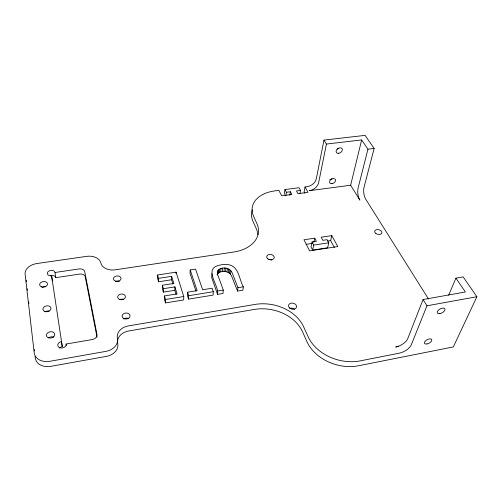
<?xml version="1.0" encoding="UTF-8"?>
<svg xmlns="http://www.w3.org/2000/svg" width="502" height="502" viewBox="0 0 502 502"><rect width="100%" height="100%" fill="white"/><g stroke="black" fill="none" stroke-linecap="round" stroke-linejoin="round"><path stroke-width="0.75" d="M171.653 276.32L171.59 279.752L158.557 281.791L158.55 278.353L171.653 276.32L173.855 283.448L162.372 285.262L162.359 288.694L163.363 292.139L174.834 290.3L174.909 286.874L163.382 288.713L163.363 292.139M174.909 286.874L177.08 293.896L164.455 295.935L164.436 299.361L165.465 302.919L183.657 299.939L183.776 296.519L176.064 272.147L157.578 274.996L157.584 278.434L158.557 281.791M165.465 302.919L165.497 299.499L164.455 295.935M176.033 273.521L176.064 272.147M190.189 269.969L197.142 290.652L187.566 292.195L187.422 295.615L188.557 299.136L213.068 295.113L213.337 291.706L212.101 288.23L202.645 289.761L195.56 269.141L190.189 269.969L190.038 273.395L195.968 291.11M188.557 299.136L188.702 295.716L187.566 292.195M217.523 271.645L217.24 275.052L217.943 270.591C221.947 265.891 230.939 267.66 232.539 273.854L237.948 287.696L237.559 291.091L242.905 290.212L243.319 286.818C239.41 280.041 239.341 269.725 231.692 265.633C227.632 263.826 223.013 264.29 218.809 265.313C203.166 269.128 219.499 285.688 217.554 294.373L222.976 293.482L223.296 290.081L217.567 274.287L217.391 272.875L217.943 270.591M217.661 273.998L218.376 273.119L218.665 269.706M218.376 273.119L219.387 272.417L219.681 269.003M219.387 272.417L220.692 271.883L220.993 268.476M220.692 271.883L222.292 271.526L222.599 268.112M222.292 271.526L224.03 271.369L224.344 267.955M237.559 291.091L231.441 275.654L229.539 273.22L225.624 271.457L225.944 268.049M227.067 271.795L227.4 268.388M228.372 272.385L228.711 268.978M229.539 273.22L229.878 269.812M230.562 274.312L230.907 270.904M284.157 194.538L284.954 189.574L299.041 187.729L300.491 190.421L299.983 193.251M285.782 195.83L286.36 192.279L284.954 189.574M289.817 195.291L290.407 191.745L286.36 192.279M428.513 299.023L365.757 199.238A8.716 3.821 83.3 0 1 364.063 187.146L374.141 148.441L365.092 135.383L323.966 140.096L316.285 178.969A8.703 6.074 -30 0 1 307.023 186.688L305.034 186.945L304.118 191.896L304.852 193.239M326.419 144.049L318.582 182.966A8.754 6.068 -29.9 0 1 309.251 190.71L350.647 185.232L359.834 200.06A8.735 3.759 83.2 0 1 358.133 187.936L367.941 149.188L361.641 139.951L326.419 144.049L323.966 140.096M211.957 273.621L211.706 277.581L217.554 294.373M312.062 241.945L311.02 246.934L312.633 250.084L327.624 247.781L328.779 242.799L327.097 239.674L322.817 240.32L321.161 237.214L331.791 235.626L337.79 246.545L309.608 250.881L303.98 239.787L314.741 238.174L316.373 241.293L312.062 241.945L313.694 245.095L312.633 250.084M313.838 242.453L314.741 238.174M334.345 247.423L330.63 240.602L331.791 235.626M350.647 185.232L361.641 139.951M35.058 356.357L35.24 357.913A14.232 10.824 -13.1 0 0 50.758 366.341L106.424 356.389A13.711 10.636 -7.7 0 0 117.732 343.468A13.498 10.517 -4.8 0 1 128.663 330.987L254.169 309.458A39.432 30.622 10.5 0 1 302.555 331.835L307.029 341.793A39.445 29.348 17.4 0 0 358.466 365.77L453.319 346.932L476.9 296.732L463.151 276.897L455.929 278.146L465.373 291.982L423.067 299.543L407.787 338.555A10.818 5.535 -26.8 0 1 395.67 347.02L398.601 346.449M423.067 299.543L426.951 305.787L411.326 344.73A10.906 5.497 -26.7 0 1 399.096 353.213L360.066 360.9A39.746 29.386 17.2 0 1 308.184 336.855L303.666 326.877A39.74 30.66 10.5 0 0 254.884 304.444L128.418 325.917A13.604 10.536 -4.6 0 0 117.393 338.417A13.824 10.655 -7.5 0 1 105.991 351.356L49.849 361.289A14.345 10.849 -12.9 0 1 34.211 352.837L25.1 274.192A12.977 8.923 -9.1 0 1 36.828 263.55L86.777 256.346A12.569 8.766 -5.5 0 1 100.864 263.042A12.393 8.672 -3.6 0 0 115.159 269.831L233.719 252.023A34.519 23.305 5 0 0 256.949 223.71L253.585 216.293A33.465 21.755 8.9 0 1 274.807 190.898L278.874 190.365L281.647 195.824L291.838 194.475L290.407 191.745M448.669 295.157L455.929 278.146M426.951 305.787L476.9 296.732M59.493 348.087A4.211 3.213 -11.7 0 1 62.286 346.656L61.495 341.58A4.242 3.219 -11.4 0 0 57.786 345.483A4.242 3.219 -11.4 0 0 62.455 347.942A4.242 3.219 -11.4 0 0 66.145 344.027L92.324 339.521A5.516 4.204 -8.3 0 0 96.974 334.439L84.712 271.689A5.095 3.577 -6.4 0 0 79.021 268.934L55 272.492A3.872 2.686 -8.3 0 0 50.758 270.415A3.872 2.686 -8.3 0 0 47.339 273.64A3.872 2.686 -8.3 0 0 51.574 275.723L52.377 280.888M165.497 299.499L183.776 296.519M188.702 295.716L213.337 291.706M217.843 290.972L223.296 290.081M237.948 287.696L243.319 286.818M306.051 244.323L312.156 243.395M327.611 241.06L330.63 240.602M313.694 245.095L328.779 242.799M50.608 275.818A3.847 2.686 -8.5 0 1 55.772 277.656L79.611 274.086A5.064 3.577 -6.5 0 1 85.258 276.834L97.024 337.218M300.491 190.421L296.469 190.948L297.918 193.665L307.99 192.329L305.034 186.945M367.941 149.188L374.141 148.441M224.03 271.369L225.624 271.457M171.59 279.752L172.908 284.025M174.834 290.3L176.127 294.511M162.372 285.262L163.382 288.713M157.578 274.996L158.55 278.353M51.574 275.723L62.286 346.656M66.145 344.027L66.364 345.476M55 272.492L55.772 277.656M26.192 280.154L26.368 281.71M27.183 288.706L27.365 290.263M28.721 301.928L28.903 303.484M34.243 349.361L34.425 350.917M45.368 311.805A4.047 2.937 -10.6 0 1 49.171 311.014M289.999 308.209A4.054 3.012 12 0 1 294.586 309.433M123.674 318.952A3.953 2.999 -4.4 0 1 128.267 318.406M48.889 337.727A4.179 3.131 -11.9 0 1 53.739 337.137M252.299 209.886A33.245 21.774 8.9 0 0 252.964 221.307L256.296 228.73A34.287 23.318 5 0 1 257.821 234.767M42.061 287.47A3.922 2.761 -9.5 0 1 45.751 286.742M115.811 281.402A3.771 2.723 -3.9 0 1 119.432 281.34M268.288 259.559A3.79 2.661 8.8 0 1 271.877 260.149M120.041 299.506A3.859 2.855 -4.2 0 1 123.743 299.43M338.568 148.253A3.401 2.391 -33.7 0 1 337.124 149.125M331.966 178.624A3.25 2.234 -31.3 0 1 329.833 179.666M267.66 258.712A3.815 2.661 8.7 0 0 274.079 258.216A3.815 2.661 8.7 0 0 269.643 254.451A3.815 2.661 8.7 0 0 267.66 258.712M44.866 311.497A4.079 2.943 -10.4 0 0 51.009 308.498A4.079 2.943 -10.4 0 0 45.017 306.352A4.079 2.943 -10.4 0 0 44.866 311.497M41.528 286.843A3.947 2.761 -9.3 0 0 47.495 284.05A3.947 2.761 -9.3 0 0 41.697 282.011A3.947 2.761 -9.3 0 0 41.528 286.843M119.771 299.481A3.89 2.861 -4 0 0 125.431 296.613A3.89 2.861 -4 0 0 119.438 294.536A3.89 2.861 -4 0 0 119.771 299.481M115.485 281.12A3.803 2.723 -3.8 0 0 121.032 278.397A3.803 2.723 -3.8 0 0 115.19 276.407A3.803 2.723 -3.8 0 0 115.485 281.12M289.635 307.996A4.085 3.012 11.9 0 0 296.444 307.381A4.085 3.012 11.9 0 0 291.599 303.12A4.085 3.012 11.9 0 0 289.635 307.996M124.27 318.751A3.985 3.006 -4.3 0 0 130.043 315.72A3.985 3.006 -4.3 0 0 123.9 313.555A3.985 3.006 -4.3 0 0 124.27 318.751M375.898 233.474A3.683 2.359 14.7 0 0 381.827 233.041A3.683 2.359 14.7 0 0 377.134 229.577A3.683 2.359 14.7 0 0 375.898 233.474M48.424 337.783A4.211 3.137 -11.6 0 0 54.749 334.564A4.211 3.137 -11.6 0 0 48.556 332.293A4.211 3.137 -11.6 0 0 48.424 337.783M426.938 343.97A4.072 2.008 -27.6 0 0 431.739 339.653A4.072 2.008 -27.6 0 0 425.602 340.745A4.072 2.008 -27.6 0 0 426.938 343.97M439.834 313.668A4.292 2.196 -28.9 0 0 444.929 308.994A4.292 2.196 -28.9 0 0 438.528 310.06A4.292 2.196 -28.9 0 0 439.834 313.668M331.922 183.676A3.276 2.228 -31.2 0 0 335.424 179.597A3.276 2.228 -31.2 0 0 330.291 180.162A3.276 2.228 -31.2 0 0 331.922 183.676M338.561 153.311A3.42 2.391 -33.5 0 0 342.22 148.956A3.42 2.391 -33.5 0 0 336.905 149.483A3.42 2.391 -33.5 0 0 338.561 153.311"/></g></svg>
